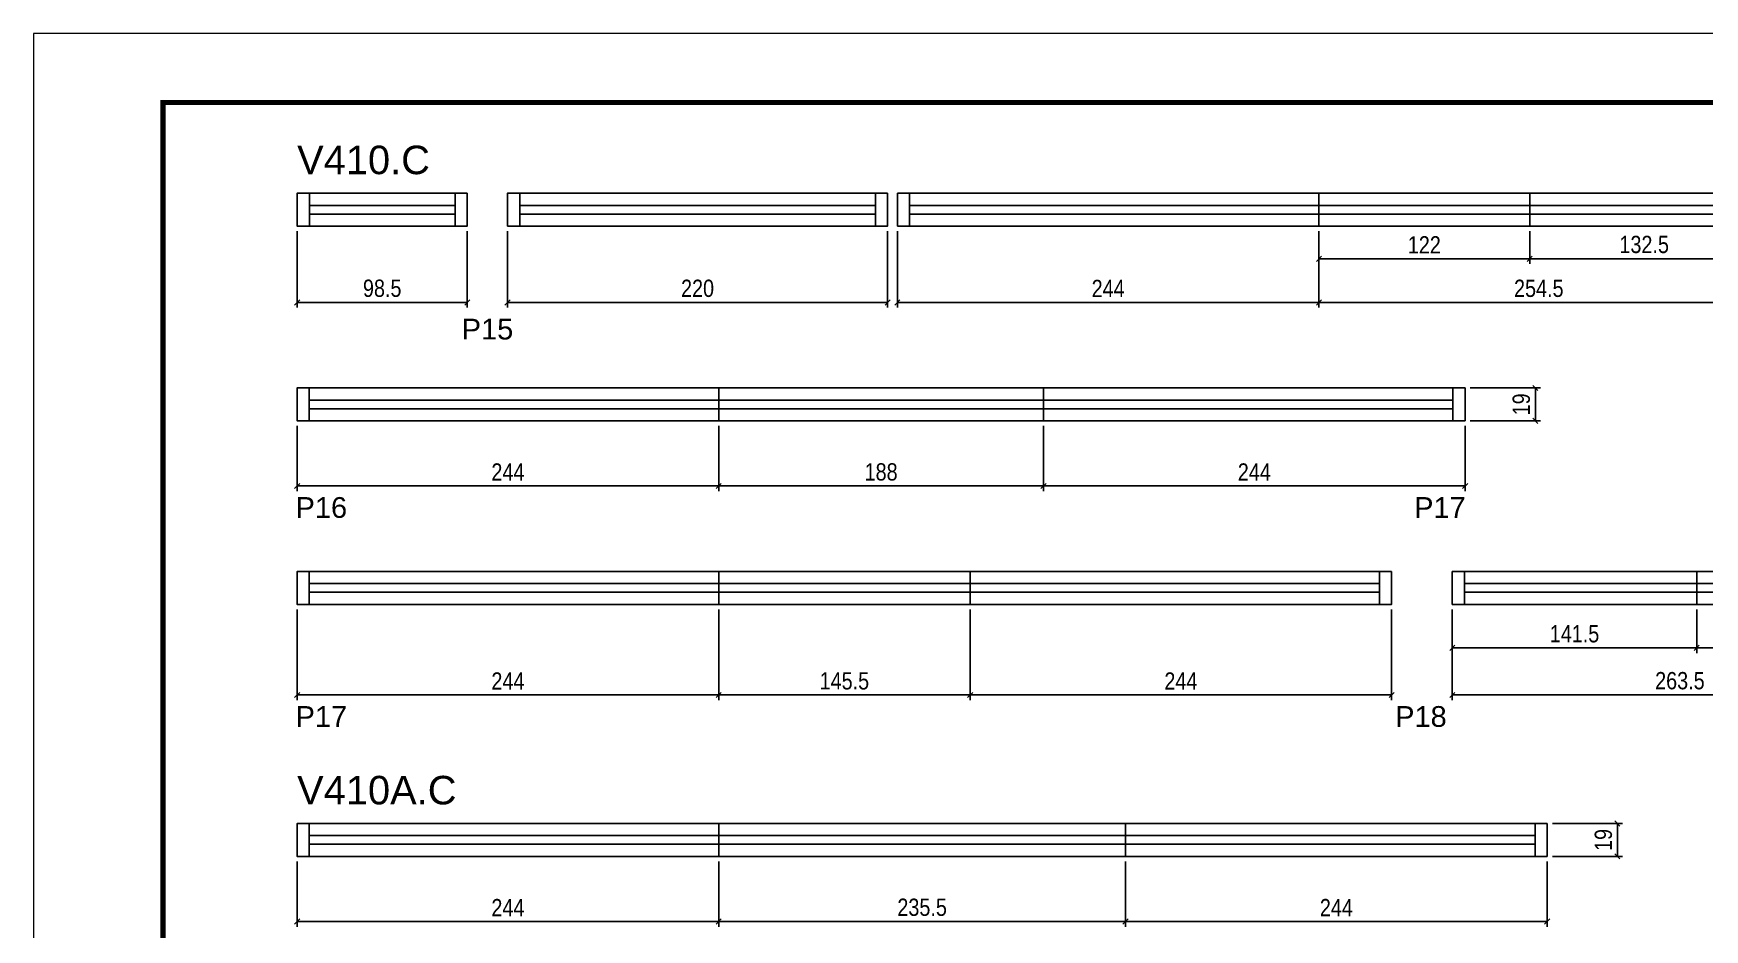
# Model space of a CAD drawing. Extents: x 3245 to 12416, y 917 to 10295.
# Drawn here: x 6429 to 7396, y 8340 to 8859 of the extents above; entities that cross this region are included whole.
import ezdxf

# ---------------------------------------------------------------- set-up
doc = ezdxf.new("R2010")
doc.units = 0
doc.linetypes.add('DASHED', pattern=[0.75, 0.5, -0.25])
for name, color, linetype in [('5', 5, 'Continuous'), ('COTA', 241, 'Continuous'), ('NOMENCLATURA', 7, 'Continuous'), ('Painéis', 200, 'Continuous'), ('SARR_2.2x7', 40, 'Continuous')]:
    doc.layers.add(name, color=color, linetype=linetype)
doc.layers.add('Folhas', color=255, linetype='Continuous', lineweight=9)
doc.layers.add('SARRAFO DE PRESSAO', color=251, linetype='DASHED', lineweight=9)
doc.styles.add('COTA TECNICA', font='techl___.ttf', dxfattribs={"height": 10})
doc.styles.add('COTA TECNICA-50', font='techl___.ttf', dxfattribs={"height": 10})
doc.styles.get("Standard").update_dxf_attribs({"font": 'arial.ttf'})
doc.dimstyles.new('COTA PAINEL-50', dxfattribs={"dimtxt": 10, "dimasz": 3, "dimexe": 3, "dimexo": 3, "dimgap": 3, "dimtad": 1, "dimdec": 1, "dimzin": 12, "dimdsep": 46, "dimtxsty": 'COTA TECNICA-50', "dimblk1": 'OBLIQUE', "dimblk2": 'OBLIQUE', "dimsah": 1, "dimcen": 0.9, "dimclrd": 4, "dimclre": 4, "dimclrt": 240, "dimadec": 1, "dimazin": 3, "dimtfac": 1, "dimtdec": 1, "dimtmove": 0, "dimatfit": 3, "dimfxl": 1, "dimtolj": 1, "dimtzin": 12, "dimarcsym": 0})
doc.dimstyles.new('PAINEL', dxfattribs={"dimtxt": 10, "dimasz": 3, "dimexe": 3, "dimexo": 3, "dimgap": 3, "dimtad": 1, "dimdec": 1, "dimzin": 12, "dimdsep": 46, "dimtxsty": 'COTA TECNICA', "dimblk1": 'OBLIQUE', "dimblk2": 'OBLIQUE', "dimsah": 1, "dimcen": 0.9, "dimclrd": 4, "dimclre": 4, "dimclrt": 240, "dimadec": 1, "dimazin": 3, "dimtfac": 1, "dimtdec": 1, "dimtmove": 0, "dimatfit": 3, "dimfxl": 1, "dimtolj": 1, "dimtzin": 12, "dimarcsym": 0})

# ---------------------------------------------------------------- blocks, each defined once
blk = doc.blocks.new('9999999999')
at = {"layer": 'Folhas'}
blk.add_lwpolyline([(98138.98, 34190.21), (99623.98, 34190.21), (99623.98, 35240.21), (98138.98, 35240.21)], close=True, dxfattribs=at)
at = {"layer": 'Folhas', "color": 30, "const_width": 3}
blk.add_lwpolyline([(98213.98, 34230.21), (99583.98, 34230.21), (99583.98, 35200.21), (98213.98, 35200.21)], close=True, dxfattribs=at)
blk = doc.blocks.new('_Oblique')
at = {"color": 0, "linetype": 'ByBlock', "lineweight": -2}
blk.add_line((-0.5, -0.5), (0.5, 0.5), dxfattribs=at)
blk = doc.blocks.new('*D274')
at = {"layer": 'COTA', "color": 4, "linetype": 'ByBlock', "lineweight": -2, "transparency": 16777216}
for p, q in [((6581.47, 8744.21), (6581.47, 8700.07)), ((6679.97, 8744.21), (6679.97, 8700.07)), ((6581.47, 8703.07), (6679.97, 8703.07))]:
    blk.add_line(p, q, dxfattribs=at)
at = {"layer": 'Defpoints', "color": 0, "linetype": 'ByBlock', "transparency": 16777216}
for p in [(6581.47, 8747.21), (6679.97, 8747.21), (6679.97, 8703.07)]:
    blk.add_point(p, dxfattribs=at)
at = {"layer": 'COTA', "color": 4, "linetype": 'ByBlock', "lineweight": -2, "transparency": 16777216, "xscale": 3, "yscale": 3, "zscale": 3, "rotation": 180}
blk.add_blockref('_Oblique', (6581.47, 8703.07), dxfattribs=at)
at = {"layer": 'COTA', "color": 4, "linetype": 'ByBlock', "lineweight": -2, "transparency": 16777216, "xscale": 3, "yscale": 3, "zscale": 3}
blk.add_blockref('_Oblique', (6679.97, 8703.07), dxfattribs=at)
at = {"layer": 'COTA', "color": 240, "linetype": 'ByBlock', "transparency": 16777216, "insert": (6630.72, 8711.21), "char_height": 10, "attachment_point": 5, "style": 'COTA TECNICA-50'}
blk.add_mtext('\\A1;98.5', dxfattribs=at)
blk = doc.blocks.new('*D275')
at = {"layer": 'COTA', "color": 4, "linetype": 'ByBlock', "lineweight": -2, "transparency": 16777216}
for p, q in [((6703.23, 8744.21), (6703.23, 8700.07)), ((6923.23, 8744.21), (6923.23, 8700.07)), ((6703.23, 8703.07), (6923.23, 8703.07))]:
    blk.add_line(p, q, dxfattribs=at)
at = {"layer": 'Defpoints', "color": 0, "linetype": 'ByBlock', "transparency": 16777216}
for p in [(6703.23, 8747.21), (6923.23, 8747.21), (6923.23, 8703.07)]:
    blk.add_point(p, dxfattribs=at)
at = {"layer": 'COTA', "color": 4, "linetype": 'ByBlock', "lineweight": -2, "transparency": 16777216, "xscale": 3, "yscale": 3, "zscale": 3, "rotation": 180}
blk.add_blockref('_Oblique', (6703.23, 8703.07), dxfattribs=at)
at = {"layer": 'COTA', "color": 4, "linetype": 'ByBlock', "lineweight": -2, "transparency": 16777216, "xscale": 3, "yscale": 3, "zscale": 3}
blk.add_blockref('_Oblique', (6923.23, 8703.07), dxfattribs=at)
at = {"layer": 'COTA', "color": 240, "linetype": 'ByBlock', "transparency": 16777216, "insert": (6813.23, 8711.18), "char_height": 10, "attachment_point": 5, "style": 'COTA TECNICA-50'}
blk.add_mtext('\\A1;220', dxfattribs=at)
blk = doc.blocks.new('*D276')
at = {"layer": 'COTA', "color": 4, "linetype": 'ByBlock', "lineweight": -2, "transparency": 16777216}
for p, q in [((6928.87, 8744.21), (6928.87, 8700.07)), ((7172.88, 8744.21), (7172.88, 8700.07)), ((6928.87, 8703.07), (7172.88, 8703.07))]:
    blk.add_line(p, q, dxfattribs=at)
at = {"layer": 'Defpoints', "color": 0, "linetype": 'ByBlock', "transparency": 16777216}
for p in [(6928.87, 8747.21), (7172.88, 8747.21), (7172.88, 8703.07)]:
    blk.add_point(p, dxfattribs=at)
at = {"layer": 'COTA', "color": 4, "linetype": 'ByBlock', "lineweight": -2, "transparency": 16777216, "xscale": 3, "yscale": 3, "zscale": 3, "rotation": 180}
blk.add_blockref('_Oblique', (6928.87, 8703.07), dxfattribs=at)
at = {"layer": 'COTA', "color": 4, "linetype": 'ByBlock', "lineweight": -2, "transparency": 16777216, "xscale": 3, "yscale": 3, "zscale": 3}
blk.add_blockref('_Oblique', (7172.88, 8703.07), dxfattribs=at)
at = {"layer": 'COTA', "color": 240, "linetype": 'ByBlock', "transparency": 16777216, "insert": (7050.88, 8711.15), "char_height": 10, "attachment_point": 5, "style": 'COTA TECNICA-50'}
blk.add_mtext('\\A1;244', dxfattribs=at)
blk = doc.blocks.new('*D277')
at = {"color": 4, "lineweight": -2, "transparency": 16777216}
for p, q in [((7172.88, 8744.21), (7172.88, 8700.07)), ((7427.37, 8744.21), (7427.37, 8700.07)), ((7172.88, 8703.07), (7427.37, 8703.07))]:
    blk.add_line(p, q, dxfattribs=at)
at = {"layer": 'Defpoints', "color": 0, "transparency": 16777216}
for p in [(7172.88, 8747.21), (7427.37, 8747.21), (7427.37, 8703.07)]:
    blk.add_point(p, dxfattribs=at)
at = {"color": 4, "lineweight": -2, "transparency": 16777216, "xscale": 3, "yscale": 3, "zscale": 3, "rotation": 180}
blk.add_blockref('_Oblique', (7172.88, 8703.07), dxfattribs=at)
at = {"color": 4, "lineweight": -2, "transparency": 16777216, "xscale": 3, "yscale": 3, "zscale": 3}
blk.add_blockref('_Oblique', (7427.37, 8703.07), dxfattribs=at)
at = {"color": 240, "transparency": 16777216, "insert": (7300.13, 8711.18), "char_height": 10, "attachment_point": 5, "style": 'COTA TECNICA'}
blk.add_mtext('\\A1;254.5', dxfattribs=at)
blk = doc.blocks.new('*D278')
at = {"color": 4, "lineweight": -2, "transparency": 16777216}
for p, q in [((7172.88, 8744.21), (7172.88, 8725.34)), ((7294.88, 8744.21), (7294.88, 8725.34)), ((7172.88, 8728.34), (7294.88, 8728.34))]:
    blk.add_line(p, q, dxfattribs=at)
at = {"layer": 'Defpoints', "color": 0, "transparency": 16777216}
for p in [(7172.88, 8747.21), (7294.88, 8747.21), (7294.88, 8728.34)]:
    blk.add_point(p, dxfattribs=at)
at = {"color": 4, "lineweight": -2, "transparency": 16777216, "xscale": 3, "yscale": 3, "zscale": 3, "rotation": 180}
blk.add_blockref('_Oblique', (7172.88, 8728.34), dxfattribs=at)
at = {"color": 4, "lineweight": -2, "transparency": 16777216, "xscale": 3, "yscale": 3, "zscale": 3}
blk.add_blockref('_Oblique', (7294.88, 8728.34), dxfattribs=at)
at = {"color": 240, "transparency": 16777216, "insert": (7233.88, 8736.4), "char_height": 10, "attachment_point": 5, "style": 'COTA TECNICA'}
blk.add_mtext('\\A1;122', dxfattribs=at)
blk = doc.blocks.new('*D279')
at = {"color": 4, "lineweight": -2, "transparency": 16777216}
for p, q in [((7294.88, 8744.21), (7294.88, 8725.34)), ((7427.37, 8744.21), (7427.37, 8725.34)), ((7294.88, 8728.34), (7427.37, 8728.34))]:
    blk.add_line(p, q, dxfattribs=at)
at = {"layer": 'Defpoints', "color": 0, "transparency": 16777216}
for p in [(7294.88, 8747.21), (7427.37, 8747.21), (7427.37, 8728.34)]:
    blk.add_point(p, dxfattribs=at)
at = {"color": 4, "lineweight": -2, "transparency": 16777216, "xscale": 3, "yscale": 3, "zscale": 3, "rotation": 180}
blk.add_blockref('_Oblique', (7294.88, 8728.34), dxfattribs=at)
at = {"color": 4, "lineweight": -2, "transparency": 16777216, "xscale": 3, "yscale": 3, "zscale": 3}
blk.add_blockref('_Oblique', (7427.37, 8728.34), dxfattribs=at)
at = {"color": 240, "transparency": 16777216, "insert": (7361.13, 8736.56), "char_height": 10, "attachment_point": 5, "style": 'COTA TECNICA'}
blk.add_mtext('\\A1;132.5', dxfattribs=at)
blk = doc.blocks.new('*D281')
at = {"layer": 'COTA', "color": 4, "linetype": 'ByBlock', "lineweight": -2, "transparency": 16777216}
for p, q in [((6581.47, 8631.59), (6581.47, 8593.87)), ((6825.47, 8631.59), (6825.47, 8593.87)), ((6825.47, 8596.87), (6581.47, 8596.87))]:
    blk.add_line(p, q, dxfattribs=at)
at = {"layer": 'Defpoints', "color": 0, "linetype": 'ByBlock', "transparency": 16777216}
for p in [(6581.47, 8634.59), (6825.47, 8634.59), (6581.47, 8596.87)]:
    blk.add_point(p, dxfattribs=at)
at = {"layer": 'COTA', "color": 4, "linetype": 'ByBlock', "lineweight": -2, "transparency": 16777216, "xscale": 3, "yscale": 3, "zscale": 3, "rotation": 180}
blk.add_blockref('_Oblique', (6581.47, 8596.87), dxfattribs=at)
at = {"layer": 'COTA', "color": 4, "linetype": 'ByBlock', "lineweight": -2, "transparency": 16777216, "xscale": 3, "yscale": 3, "zscale": 3}
blk.add_blockref('_Oblique', (6825.47, 8596.87), dxfattribs=at)
at = {"layer": 'COTA', "color": 240, "linetype": 'ByBlock', "transparency": 16777216, "insert": (6703.47, 8604.95), "char_height": 10, "attachment_point": 5, "style": 'COTA TECNICA-50'}
blk.add_mtext('\\A1;244', dxfattribs=at)
blk = doc.blocks.new('*D282')
at = {"layer": 'COTA', "color": 4, "linetype": 'ByBlock', "lineweight": -2, "transparency": 16777216}
for p, q in [((6825.47, 8631.59), (6825.47, 8593.87)), ((7013.47, 8631.59), (7013.47, 8593.87)), ((6825.47, 8596.87), (7013.47, 8596.87))]:
    blk.add_line(p, q, dxfattribs=at)
at = {"layer": 'Defpoints', "color": 0, "linetype": 'ByBlock', "transparency": 16777216}
for p in [(6825.47, 8634.59), (7013.47, 8634.59), (7013.47, 8596.87)]:
    blk.add_point(p, dxfattribs=at)
at = {"layer": 'COTA', "color": 4, "linetype": 'ByBlock', "lineweight": -2, "transparency": 16777216, "xscale": 3, "yscale": 3, "zscale": 3, "rotation": 180}
blk.add_blockref('_Oblique', (6825.47, 8596.87), dxfattribs=at)
at = {"layer": 'COTA', "color": 4, "linetype": 'ByBlock', "lineweight": -2, "transparency": 16777216, "xscale": 3, "yscale": 3, "zscale": 3}
blk.add_blockref('_Oblique', (7013.47, 8596.87), dxfattribs=at)
at = {"layer": 'COTA', "color": 240, "linetype": 'ByBlock', "transparency": 16777216, "insert": (6919.47, 8604.97), "char_height": 10, "attachment_point": 5, "style": 'COTA TECNICA-50'}
blk.add_mtext('\\A1;188', dxfattribs=at)
blk = doc.blocks.new('*D283')
at = {"layer": 'COTA', "color": 4, "linetype": 'ByBlock', "lineweight": -2, "transparency": 16777216}
for p, q in [((7013.47, 8631.59), (7013.47, 8593.87)), ((7257.47, 8631.59), (7257.47, 8593.87)), ((7013.47, 8596.87), (7257.47, 8596.87))]:
    blk.add_line(p, q, dxfattribs=at)
at = {"layer": 'Defpoints', "color": 0, "linetype": 'ByBlock', "transparency": 16777216}
for p in [(7013.47, 8634.59), (7257.47, 8634.59), (7257.47, 8596.87)]:
    blk.add_point(p, dxfattribs=at)
at = {"layer": 'COTA', "color": 4, "linetype": 'ByBlock', "lineweight": -2, "transparency": 16777216, "xscale": 3, "yscale": 3, "zscale": 3, "rotation": 180}
blk.add_blockref('_Oblique', (7013.47, 8596.87), dxfattribs=at)
at = {"layer": 'COTA', "color": 4, "linetype": 'ByBlock', "lineweight": -2, "transparency": 16777216, "xscale": 3, "yscale": 3, "zscale": 3}
blk.add_blockref('_Oblique', (7257.47, 8596.87), dxfattribs=at)
at = {"layer": 'COTA', "color": 240, "linetype": 'ByBlock', "transparency": 16777216, "insert": (7135.47, 8604.95), "char_height": 10, "attachment_point": 5, "style": 'COTA TECNICA-50'}
blk.add_mtext('\\A1;244', dxfattribs=at)
blk = doc.blocks.new('*D284')
at = {"layer": 'COTA', "color": 4, "linetype": 'ByBlock', "lineweight": -2, "transparency": 16777216}
for p, q in [((7260.47, 8653.59), (7301.13, 8653.59)), ((7298.13, 8653.59), (7298.13, 8634.59)), ((7260.47, 8634.59), (7301.13, 8634.59))]:
    blk.add_line(p, q, dxfattribs=at)
at = {"layer": 'Defpoints', "color": 0, "linetype": 'ByBlock', "transparency": 16777216}
for p in [(7257.47, 8653.59), (7257.47, 8634.59), (7298.13, 8634.59)]:
    blk.add_point(p, dxfattribs=at)
at = {"layer": 'COTA', "color": 4, "linetype": 'ByBlock', "lineweight": -2, "transparency": 16777216, "xscale": 3, "yscale": 3, "zscale": 3}
for p, rotation in [((7298.13, 8653.59), 90), ((7298.13, 8634.59), 270)]:
    blk.add_blockref('_Oblique', p, dxfattribs=dict(at, rotation=rotation))
at = {"layer": 'COTA', "color": 240, "linetype": 'ByBlock', "transparency": 16777216, "insert": (7290.04, 8644.09), "char_height": 10, "attachment_point": 5, "rotation": 90, "style": 'COTA TECNICA-50'}
blk.add_mtext('\\A1;19', dxfattribs=at)
blk = doc.blocks.new('*D285')
at = {"layer": 'COTA', "color": 4, "linetype": 'ByBlock', "lineweight": -2, "transparency": 16777216}
for p, q in [((6581.47, 8525.39), (6581.47, 8472.95)), ((6825.47, 8525.39), (6825.47, 8472.95)), ((6825.47, 8475.95), (6581.47, 8475.95))]:
    blk.add_line(p, q, dxfattribs=at)
at = {"layer": 'Defpoints', "color": 0, "linetype": 'ByBlock', "transparency": 16777216}
for p in [(6581.47, 8528.39), (6825.47, 8528.39), (6581.47, 8475.95)]:
    blk.add_point(p, dxfattribs=at)
at = {"layer": 'COTA', "color": 4, "linetype": 'ByBlock', "lineweight": -2, "transparency": 16777216, "xscale": 3, "yscale": 3, "zscale": 3, "rotation": 180}
blk.add_blockref('_Oblique', (6581.47, 8475.95), dxfattribs=at)
at = {"layer": 'COTA', "color": 4, "linetype": 'ByBlock', "lineweight": -2, "transparency": 16777216, "xscale": 3, "yscale": 3, "zscale": 3}
blk.add_blockref('_Oblique', (6825.47, 8475.95), dxfattribs=at)
at = {"layer": 'COTA', "color": 240, "linetype": 'ByBlock', "transparency": 16777216, "insert": (6703.47, 8484.02), "char_height": 10, "attachment_point": 5, "style": 'COTA TECNICA-50'}
blk.add_mtext('\\A1;244', dxfattribs=at)
blk = doc.blocks.new('*D286')
at = {"layer": 'COTA', "color": 4, "linetype": 'ByBlock', "lineweight": -2, "transparency": 16777216}
for p, q in [((6825.47, 8525.39), (6825.47, 8472.95)), ((6970.97, 8525.39), (6970.97, 8472.95)), ((6825.47, 8475.95), (6970.97, 8475.95))]:
    blk.add_line(p, q, dxfattribs=at)
at = {"layer": 'Defpoints', "color": 0, "linetype": 'ByBlock', "transparency": 16777216}
for p in [(6825.47, 8528.39), (6970.97, 8528.39), (6970.97, 8475.95)]:
    blk.add_point(p, dxfattribs=at)
at = {"layer": 'COTA', "color": 4, "linetype": 'ByBlock', "lineweight": -2, "transparency": 16777216, "xscale": 3, "yscale": 3, "zscale": 3, "rotation": 180}
blk.add_blockref('_Oblique', (6825.47, 8475.95), dxfattribs=at)
at = {"layer": 'COTA', "color": 4, "linetype": 'ByBlock', "lineweight": -2, "transparency": 16777216, "xscale": 3, "yscale": 3, "zscale": 3}
blk.add_blockref('_Oblique', (6970.97, 8475.95), dxfattribs=at)
at = {"layer": 'COTA', "color": 240, "linetype": 'ByBlock', "transparency": 16777216, "insert": (6898.22, 8484.06), "char_height": 10, "attachment_point": 5, "style": 'COTA TECNICA-50'}
blk.add_mtext('\\A1;145.5', dxfattribs=at)
blk = doc.blocks.new('*D287')
at = {"layer": 'COTA', "color": 4, "linetype": 'ByBlock', "lineweight": -2, "transparency": 16777216}
for p, q in [((6970.97, 8525.39), (6970.97, 8472.95)), ((7214.97, 8525.39), (7214.97, 8472.95)), ((6970.97, 8475.95), (7214.97, 8475.95))]:
    blk.add_line(p, q, dxfattribs=at)
at = {"layer": 'Defpoints', "color": 0, "linetype": 'ByBlock', "transparency": 16777216}
for p in [(6970.97, 8528.39), (7214.97, 8528.39), (7214.97, 8475.95)]:
    blk.add_point(p, dxfattribs=at)
at = {"layer": 'COTA', "color": 4, "linetype": 'ByBlock', "lineweight": -2, "transparency": 16777216, "xscale": 3, "yscale": 3, "zscale": 3, "rotation": 180}
blk.add_blockref('_Oblique', (6970.97, 8475.95), dxfattribs=at)
at = {"layer": 'COTA', "color": 4, "linetype": 'ByBlock', "lineweight": -2, "transparency": 16777216, "xscale": 3, "yscale": 3, "zscale": 3}
blk.add_blockref('_Oblique', (7214.97, 8475.95), dxfattribs=at)
at = {"layer": 'COTA', "color": 240, "linetype": 'ByBlock', "transparency": 16777216, "insert": (7092.97, 8484.02), "char_height": 10, "attachment_point": 5, "style": 'COTA TECNICA-50'}
blk.add_mtext('\\A1;244', dxfattribs=at)
blk = doc.blocks.new('*D288')
at = {"layer": 'COTA', "color": 4, "linetype": 'ByBlock', "lineweight": -2, "transparency": 16777216}
for p, q in [((7250.05, 8525.39), (7250.05, 8472.95)), ((7513.54, 8525.39), (7513.54, 8472.95)), ((7250.05, 8475.95), (7513.54, 8475.95))]:
    blk.add_line(p, q, dxfattribs=at)
at = {"layer": 'Defpoints', "color": 0, "linetype": 'ByBlock', "transparency": 16777216}
for p in [(7250.05, 8528.39), (7513.54, 8528.39), (7513.54, 8475.95)]:
    blk.add_point(p, dxfattribs=at)
at = {"layer": 'COTA', "color": 4, "linetype": 'ByBlock', "lineweight": -2, "transparency": 16777216, "xscale": 3, "yscale": 3, "zscale": 3, "rotation": 180}
blk.add_blockref('_Oblique', (7250.05, 8475.95), dxfattribs=at)
at = {"layer": 'COTA', "color": 4, "linetype": 'ByBlock', "lineweight": -2, "transparency": 16777216, "xscale": 3, "yscale": 3, "zscale": 3}
blk.add_blockref('_Oblique', (7513.54, 8475.95), dxfattribs=at)
at = {"layer": 'COTA', "color": 240, "linetype": 'ByBlock', "transparency": 16777216, "insert": (7381.8, 8484.16), "char_height": 10, "attachment_point": 5, "style": 'COTA TECNICA-50'}
blk.add_mtext('\\A1;263.5', dxfattribs=at)
blk = doc.blocks.new('*D289')
at = {"layer": 'COTA', "color": 4, "linetype": 'ByBlock', "lineweight": -2, "transparency": 16777216}
for p, q in [((7250.05, 8525.39), (7250.05, 8500.21)), ((7391.54, 8525.39), (7391.54, 8500.21)), ((7250.05, 8503.21), (7391.54, 8503.21))]:
    blk.add_line(p, q, dxfattribs=at)
at = {"layer": 'Defpoints', "color": 0, "linetype": 'ByBlock', "transparency": 16777216}
for p in [(7250.05, 8528.39), (7391.54, 8528.39), (7391.54, 8503.21)]:
    blk.add_point(p, dxfattribs=at)
at = {"layer": 'COTA', "color": 4, "linetype": 'ByBlock', "lineweight": -2, "transparency": 16777216, "xscale": 3, "yscale": 3, "zscale": 3, "rotation": 180}
blk.add_blockref('_Oblique', (7250.05, 8503.21), dxfattribs=at)
at = {"layer": 'COTA', "color": 4, "linetype": 'ByBlock', "lineweight": -2, "transparency": 16777216, "xscale": 3, "yscale": 3, "zscale": 3}
blk.add_blockref('_Oblique', (7391.54, 8503.21), dxfattribs=at)
at = {"layer": 'COTA', "color": 240, "linetype": 'ByBlock', "transparency": 16777216, "insert": (7320.8, 8511.32), "char_height": 10, "attachment_point": 5, "style": 'COTA TECNICA-50'}
blk.add_mtext('\\A1;141.5', dxfattribs=at)
blk = doc.blocks.new('*D290')
at = {"layer": 'COTA', "color": 4, "linetype": 'ByBlock', "lineweight": -2, "transparency": 16777216}
for p, q in [((7391.54, 8525.39), (7391.54, 8500.21)), ((7513.54, 8525.39), (7513.54, 8500.21)), ((7391.54, 8503.21), (7513.54, 8503.21))]:
    blk.add_line(p, q, dxfattribs=at)
at = {"layer": 'Defpoints', "color": 0, "linetype": 'ByBlock', "transparency": 16777216}
for p in [(7391.54, 8528.39), (7513.54, 8528.39), (7513.54, 8503.21)]:
    blk.add_point(p, dxfattribs=at)
at = {"layer": 'COTA', "color": 4, "linetype": 'ByBlock', "lineweight": -2, "transparency": 16777216, "xscale": 3, "yscale": 3, "zscale": 3, "rotation": 180}
blk.add_blockref('_Oblique', (7391.54, 8503.21), dxfattribs=at)
at = {"layer": 'COTA', "color": 4, "linetype": 'ByBlock', "lineweight": -2, "transparency": 16777216, "xscale": 3, "yscale": 3, "zscale": 3}
blk.add_blockref('_Oblique', (7513.54, 8503.21), dxfattribs=at)
at = {"layer": 'COTA', "color": 240, "linetype": 'ByBlock', "transparency": 16777216, "insert": (7452.54, 8511.26), "char_height": 10, "attachment_point": 5, "style": 'COTA TECNICA-50'}
blk.add_mtext('\\A1;122', dxfattribs=at)
blk = doc.blocks.new('*D292')
at = {"layer": 'COTA', "color": 4, "linetype": 'ByBlock', "lineweight": -2, "transparency": 16777216}
for p, q in [((6581.47, 8379.58), (6581.47, 8341.86)), ((6825.47, 8379.58), (6825.47, 8341.86)), ((6825.47, 8344.86), (6581.47, 8344.86))]:
    blk.add_line(p, q, dxfattribs=at)
at = {"layer": 'Defpoints', "color": 0, "linetype": 'ByBlock', "transparency": 16777216}
for p in [(6581.47, 8382.58), (6825.47, 8382.58), (6581.47, 8344.86)]:
    blk.add_point(p, dxfattribs=at)
at = {"layer": 'COTA', "color": 4, "linetype": 'ByBlock', "lineweight": -2, "transparency": 16777216, "xscale": 3, "yscale": 3, "zscale": 3, "rotation": 180}
blk.add_blockref('_Oblique', (6581.47, 8344.86), dxfattribs=at)
at = {"layer": 'COTA', "color": 4, "linetype": 'ByBlock', "lineweight": -2, "transparency": 16777216, "xscale": 3, "yscale": 3, "zscale": 3}
blk.add_blockref('_Oblique', (6825.47, 8344.86), dxfattribs=at)
at = {"layer": 'COTA', "color": 240, "linetype": 'ByBlock', "transparency": 16777216, "insert": (6703.47, 8352.93), "char_height": 10, "attachment_point": 5, "style": 'COTA TECNICA-50'}
blk.add_mtext('\\A1;244', dxfattribs=at)
blk = doc.blocks.new('*D293')
at = {"layer": 'COTA', "color": 4, "linetype": 'ByBlock', "lineweight": -2, "transparency": 16777216}
for p, q in [((6825.47, 8379.58), (6825.47, 8341.86)), ((7060.97, 8379.58), (7060.97, 8341.86)), ((6825.47, 8344.86), (7060.97, 8344.86))]:
    blk.add_line(p, q, dxfattribs=at)
at = {"layer": 'Defpoints', "color": 0, "linetype": 'ByBlock', "transparency": 16777216}
for p in [(6825.47, 8382.58), (7060.97, 8382.58), (7060.97, 8344.86)]:
    blk.add_point(p, dxfattribs=at)
at = {"layer": 'COTA', "color": 4, "linetype": 'ByBlock', "lineweight": -2, "transparency": 16777216, "xscale": 3, "yscale": 3, "zscale": 3, "rotation": 180}
blk.add_blockref('_Oblique', (6825.47, 8344.86), dxfattribs=at)
at = {"layer": 'COTA', "color": 4, "linetype": 'ByBlock', "lineweight": -2, "transparency": 16777216, "xscale": 3, "yscale": 3, "zscale": 3}
blk.add_blockref('_Oblique', (7060.97, 8344.86), dxfattribs=at)
at = {"layer": 'COTA', "color": 240, "linetype": 'ByBlock', "transparency": 16777216, "insert": (6943.22, 8353.08), "char_height": 10, "attachment_point": 5, "style": 'COTA TECNICA-50'}
blk.add_mtext('\\A1;235.5', dxfattribs=at)
blk = doc.blocks.new('*D294')
at = {"layer": 'COTA', "color": 4, "linetype": 'ByBlock', "lineweight": -2, "transparency": 16777216}
for p, q in [((7060.97, 8379.58), (7060.97, 8341.86)), ((7304.97, 8379.58), (7304.97, 8341.86)), ((7060.97, 8344.86), (7304.97, 8344.86))]:
    blk.add_line(p, q, dxfattribs=at)
at = {"layer": 'Defpoints', "color": 0, "linetype": 'ByBlock', "transparency": 16777216}
for p in [(7060.97, 8382.58), (7304.97, 8382.58), (7304.97, 8344.86)]:
    blk.add_point(p, dxfattribs=at)
at = {"layer": 'COTA', "color": 4, "linetype": 'ByBlock', "lineweight": -2, "transparency": 16777216, "xscale": 3, "yscale": 3, "zscale": 3, "rotation": 180}
blk.add_blockref('_Oblique', (7060.97, 8344.86), dxfattribs=at)
at = {"layer": 'COTA', "color": 4, "linetype": 'ByBlock', "lineweight": -2, "transparency": 16777216, "xscale": 3, "yscale": 3, "zscale": 3}
blk.add_blockref('_Oblique', (7304.97, 8344.86), dxfattribs=at)
at = {"layer": 'COTA', "color": 240, "linetype": 'ByBlock', "transparency": 16777216, "insert": (7182.97, 8352.93), "char_height": 10, "attachment_point": 5, "style": 'COTA TECNICA-50'}
blk.add_mtext('\\A1;244', dxfattribs=at)
blk = doc.blocks.new('*D295')
at = {"layer": 'COTA', "color": 4, "linetype": 'ByBlock', "lineweight": -2, "transparency": 16777216}
for p, q in [((7307.97, 8401.58), (7348.63, 8401.58)), ((7345.63, 8401.58), (7345.63, 8382.58)), ((7307.97, 8382.58), (7348.63, 8382.58))]:
    blk.add_line(p, q, dxfattribs=at)
at = {"layer": 'Defpoints', "color": 0, "linetype": 'ByBlock', "transparency": 16777216}
for p in [(7304.97, 8401.58), (7304.97, 8382.58), (7345.63, 8382.58)]:
    blk.add_point(p, dxfattribs=at)
at = {"layer": 'COTA', "color": 4, "linetype": 'ByBlock', "lineweight": -2, "transparency": 16777216, "xscale": 3, "yscale": 3, "zscale": 3}
for p, rotation in [((7345.63, 8401.58), 90), ((7345.63, 8382.58), 270)]:
    blk.add_blockref('_Oblique', p, dxfattribs=dict(at, rotation=rotation))
at = {"layer": 'COTA', "color": 240, "linetype": 'ByBlock', "transparency": 16777216, "insert": (7337.54, 8392.08), "char_height": 10, "attachment_point": 5, "rotation": 90, "style": 'COTA TECNICA-50'}
blk.add_mtext('\\A1;19', dxfattribs=at)

msp = doc.modelspace()

# ---------------------------------------------------------------- linework, layer by layer
at = {"layer": 'Painéis', "linetype": 'Continuous'}
for p, q in [((7427.37, 8766.21), (6928.87, 8766.21)), ((6928.87, 8766.21), (6928.88, 8747.21)), ((7172.87, 8766.21), (7172.88, 8747.21)), ((7294.87, 8766.21), (7294.88, 8747.21)), ((6928.88, 8747.21), (7427.37, 8747.21)), ((6825.47, 8653.59), (6825.47, 8634.59)), ((7013.47, 8653.59), (7013.47, 8634.59)), ((6825.47, 8547.39), (6825.47, 8528.39)), ((6970.97, 8547.39), (6970.97, 8528.39)), ((7391.54, 8547.39), (7391.54, 8528.39)), ((6825.47, 8401.58), (6825.47, 8382.58)), ((7060.97, 8401.58), (7060.97, 8382.58))]:
    msp.add_line(p, q, dxfattribs=at)
for points in [[(6679.97, 8766.21), (6581.47, 8766.21), (6581.48, 8747.21), (6679.97, 8747.21)], [(6923.23, 8766.21), (6703.23, 8766.21), (6703.25, 8747.21), (6923.23, 8747.21)], [(7257.47, 8653.59), (6581.47, 8653.59), (6581.47, 8634.59), (7257.47, 8634.59)], [(7214.97, 8547.39), (6581.47, 8547.39), (6581.47, 8528.39), (7214.97, 8528.39)], [(7513.54, 8528.39), (7250.05, 8528.39), (7250.04, 8547.39), (7513.54, 8547.39)], [(7304.97, 8401.58), (6581.47, 8401.58), (6581.47, 8382.58), (7304.97, 8382.58)]]:
    msp.add_lwpolyline(points, close=True, dxfattribs=at)
at = {"layer": 'SARR_2.2x7', "linetype": 'Continuous'}
for p, q in [((6588.59, 8766.21), (6588.6, 8747.21)), ((6672.97, 8766.21), (6672.97, 8747.21)), ((6710.35, 8766.21), (6710.36, 8747.21)), ((6916.23, 8766.21), (6916.23, 8747.21)), ((6935.99, 8766.21), (6936, 8747.21)), ((6672.97, 8759.21), (6588.59, 8759.21)), ((6588.59, 8754.21), (6672.97, 8754.21)), ((6916.23, 8759.21), (6710.35, 8759.21)), ((6710.36, 8754.21), (6916.23, 8754.21)), ((7172.87, 8759.21), (6935.99, 8759.21)), ((6935.99, 8754.21), (7172.88, 8754.21)), ((7420.37, 8759.21), (7172.87, 8759.21)), ((7172.88, 8754.21), (7420.37, 8754.21)), ((6588.47, 8653.59), (6588.47, 8634.59)), ((7250.47, 8653.59), (7250.47, 8634.59)), ((6588.47, 8646.59), (6825.47, 8646.59)), ((6825.47, 8641.59), (6588.47, 8641.59)), ((6825.47, 8646.59), (7013.47, 8646.59)), ((7013.47, 8641.59), (6825.47, 8641.59)), ((7013.47, 8646.59), (7250.47, 8646.59)), ((7250.47, 8641.59), (7013.47, 8641.59)), ((6588.47, 8547.39), (6588.47, 8528.39)), ((7207.97, 8547.39), (7207.97, 8528.39)), ((7257.06, 8528.39), (7257.04, 8547.39)), ((6588.47, 8540.39), (6825.47, 8540.39)), ((6825.47, 8535.39), (6588.47, 8535.39)), ((6825.47, 8540.39), (6970.97, 8540.39)), ((6970.97, 8535.39), (6825.47, 8535.39)), ((6970.97, 8540.39), (7207.97, 8540.39)), ((7207.97, 8535.39), (6970.97, 8535.39)), ((7257.05, 8540.39), (7506.54, 8540.39)), ((7506.54, 8535.39), (7257.05, 8535.39)), ((6588.47, 8401.58), (6588.47, 8382.58)), ((7297.97, 8401.58), (7297.97, 8382.58)), ((6588.47, 8394.58), (6825.47, 8394.58)), ((6825.47, 8389.58), (6588.47, 8389.58)), ((6825.47, 8394.58), (7060.97, 8394.58)), ((7060.97, 8389.58), (6825.47, 8389.58)), ((7060.97, 8394.58), (7297.97, 8394.58)), ((7297.97, 8389.58), (7060.97, 8389.58))]:
    msp.add_line(p, q, dxfattribs=at)

# ---------------------------------------------------------------- block references
at = {"layer": 'SARRAFO DE PRESSAO', "color": 6, "linetype": 'ByBlock'}
msp.add_blockref('9999999999', (-91710.13, -26381.5), dxfattribs=at)

# ---------------------------------------------------------------- texts
at = {"layer": '5', "linetype": 'Continuous'}
for s, rotation, p in [('P15', 0.00004, (6676.75, 8681.63)), ('P16', 0.00004, (6580.57, 8578.43)), ('P17', 0.00004, (7227.99, 8578.43)), ('P17', 359.99996, (6580.59, 8457.51)), ('P18', 359.99996, (7217, 8457.51))]:
    msp.add_text(s, height=12, rotation=rotation, dxfattribs=at).set_placement(p)
at = {"layer": 'NOMENCLATURA', "linetype": 'Continuous'}
for s, p in [('V410.C', (6581.47, 8777.28)), ('V410A.C', (6581.47, 8412.65))]:
    msp.add_text(s, height=16.5, dxfattribs=at).set_placement(p)

# ---------------------------------------------------------------- dimensions: what is measured, and where the dimension line sits
for base, p2, picture, middle in [((7427.37, 8703.07), (7427.37, 8747.21), '*D277', (7300.13, 8711.18)), ((7294.88, 8728.34), (7294.88, 8747.21), '*D278', (7233.88, 8736.4))]:
    dim = msp.add_linear_dim(base=base, p1=(7172.88, 8747.21), p2=p2, dimstyle='PAINEL')
    dim.commit()
    dim.dimension.update_dxf_attribs({"geometry": picture, "text_midpoint": middle})
dim = msp.add_linear_dim(base=(7427.37, 8728.34), p1=(7294.88, 8747.21), p2=(7427.37, 8747.21), dimstyle='PAINEL', override={"dimtmove": 1})
dim.commit()
dim.dimension.update_dxf_attribs({"geometry": '*D279', "text_midpoint": (7361.13, 8736.56)})
at = {"layer": 'COTA', "linetype": 'ByBlock'}
for base, p1, p2, override, picture, middle in [((6679.97, 8703.07), (6581.47, 8747.21), (6679.97, 8747.21), {"dimarcsym": 1}, '*D274', (6630.72, 8711.21)), ((6923.23, 8703.07), (6703.23, 8747.21), (6923.23, 8747.21), {"dimarcsym": 1}, '*D275', (6813.23, 8711.18)), ((7172.88, 8703.07), (6928.87, 8747.21), (7172.88, 8747.21), {"dimarcsym": 1}, '*D276', (7050.88, 8711.15)), ((7013.47, 8596.87), (6825.47, 8634.59), (7013.47, 8634.59), {"dimarcsym": 1}, '*D282', (6919.47, 8604.97)), ((7257.47, 8596.87), (7013.47, 8634.59), (7257.47, 8634.59), {"dimtmove": 1, "dimarcsym": 1}, '*D283', (7135.47, 8604.95)), ((6970.97, 8475.95), (6825.47, 8528.39), (6970.97, 8528.39), {"dimarcsym": 1}, '*D286', (6898.22, 8484.06)), ((7214.97, 8475.95), (6970.97, 8528.39), (7214.97, 8528.39), {"dimtmove": 1, "dimarcsym": 1}, '*D287', (7092.97, 8484.02)), ((7513.54, 8475.95), (7250.05, 8528.39), (7513.54, 8528.39), {"dimarcsym": 1}, '*D288', (7381.8, 8484.16)), ((7391.54, 8503.21), (7250.05, 8528.39), (7391.54, 8528.39), {"dimarcsym": 1}, '*D289', (7320.8, 8511.32)), ((7513.54, 8503.21), (7391.54, 8528.39), (7513.54, 8528.39), {"dimtmove": 1, "dimarcsym": 1}, '*D290', (7452.54, 8511.26)), ((7060.97, 8344.86), (6825.47, 8382.58), (7060.97, 8382.58), {"dimarcsym": 1}, '*D293', (6943.22, 8353.08)), ((7304.97, 8344.86), (7060.97, 8382.58), (7304.97, 8382.58), {"dimtmove": 1, "dimarcsym": 1}, '*D294', (7182.97, 8352.93))]:
    dim = msp.add_linear_dim(base=base, p1=p1, p2=p2, dimstyle='COTA PAINEL-50', override=override, dxfattribs=at)
    dim.commit()
    dim.dimension.update_dxf_attribs({"geometry": picture, "text_midpoint": middle})
for base, p1, p2, angle, picture, middle in [((7298.13, 8634.59), (7257.47, 8653.59), (7257.47, 8634.59), 90, '*D284', (7290.04, 8644.09)), ((6581.47, 8596.87), (6825.47, 8634.59), (6581.47, 8634.59), 180, '*D281', (6703.47, 8604.95)), ((6581.47, 8475.95), (6825.47, 8528.39), (6581.47, 8528.39), 180, '*D285', (6703.47, 8484.02)), ((7345.63, 8382.58), (7304.97, 8401.58), (7304.97, 8382.58), 90, '*D295', (7337.54, 8392.08)), ((6581.47, 8344.86), (6825.47, 8382.58), (6581.47, 8382.58), 180, '*D292', (6703.47, 8352.93))]:
    dim = msp.add_linear_dim(base=base, p1=p1, p2=p2, angle=angle, dimstyle='COTA PAINEL-50', override={"dimarcsym": 1}, dxfattribs=at)
    dim.commit()
    dim.dimension.update_dxf_attribs({"geometry": picture, "text_midpoint": middle})

doc.saveas('drawing.dxf')
